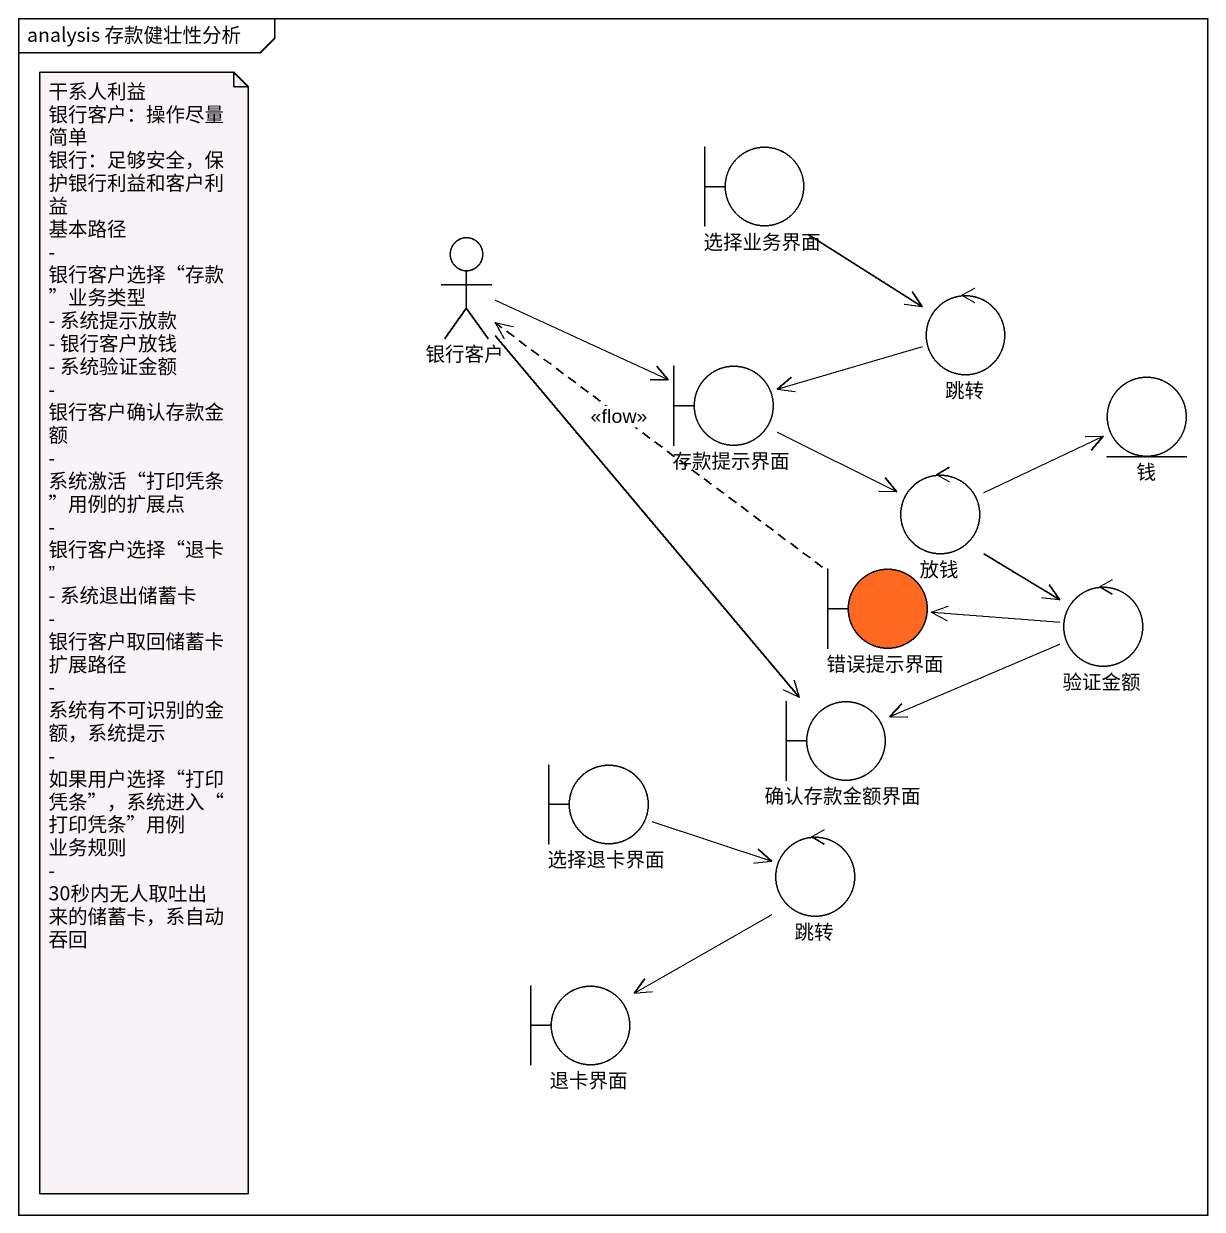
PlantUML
@startuml
mainframe analysis 存款健壮性分析
boundary 选择业务界面
actor 银行客户
control 跳转
boundary 存款提示界面
entity 钱
control 放钱
boundary 错误提示界面 #FF6820
control 验证金额
boundary 确认存款金额界面
boundary 选择退卡界面
control "跳转" as 跳转_2
boundary 退卡界面
选择业务界面 --> 跳转
银行客户 -right-> 存款提示界面
银行客户 --> 确认存款金额界面
跳转 -left-> 存款提示界面
存款提示界面 -right-> 放钱
放钱 -right-> 钱
放钱 --> 验证金额
错误提示界面 .up.> 银行客户 : <<flow>>
验证金额 -left-> 错误提示界面
验证金额 -left-> 确认存款金额界面
选择退卡界面 -right-> 跳转_2
跳转_2 --> 退卡界面
note as N1
  干系人利益
  银行客户：操作尽量简单
  银行：足够安全，保护银行利益和客户利益
  基本路径
  - 银行客户选择“存款”业务类型
  - 系统提示放款
  - 银行客户放钱
  - 系统验证金额
  - 银行客户确认存款金额
  - 系统激活“打印凭条”用例的扩展点
  - 银行客户选择“退卡”
  - 系统退出储蓄卡
  - 银行客户取回储蓄卡
  扩展路径
  - 系统有不可识别的金额，系统提示
  - 如果用户选择“打印凭条”，系统进入“打印凭条”用例
  业务规则
  - 30秒内无人取吐出来的储蓄卡，系自动吞回
end note
@enduml
